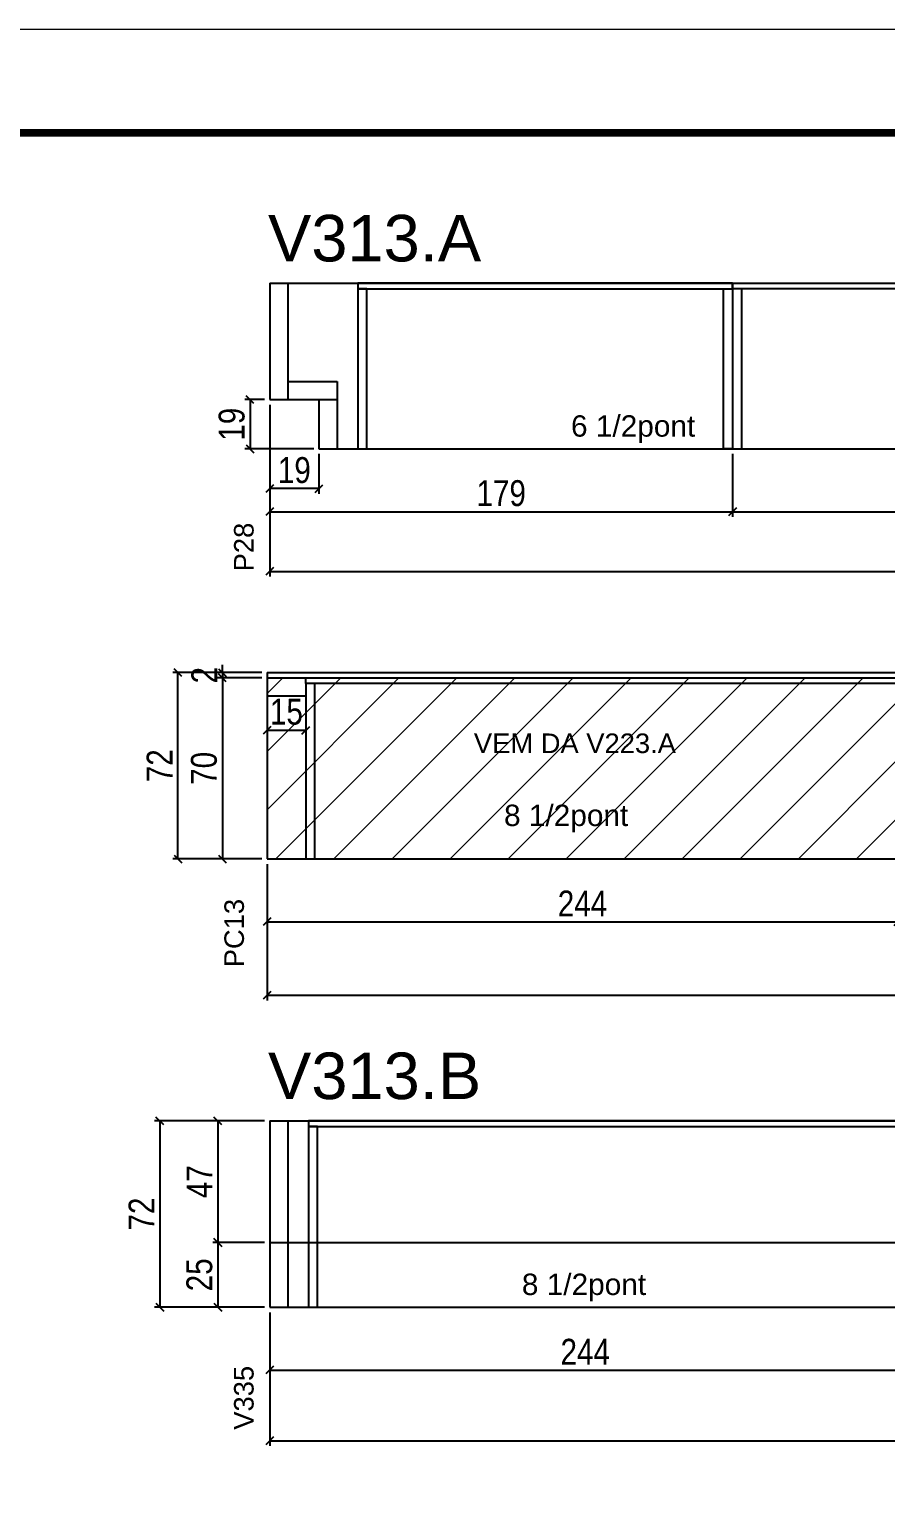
# Model space of a CAD drawing. Extents: x -3394 to 16474, y -5031 to 14397.
# Drawn here: x 9386 to 9717, y 9234 to 9802 of the extents above; entities that cross this region are included whole.
import ezdxf

# ---------------------------------------------------------------- set-up
doc = ezdxf.new("R2010")
doc.units = 0
doc.linetypes.add('DASHED', pattern=[0.75, 0.5, -0.25])
doc.layers.get('0').update_dxf_attribs({"linetype": 'CONTINUOUS'})
doc.layers.get('Defpoints').update_dxf_attribs({"linetype": 'CONTINUOUS'})
for name, color, linetype in [('COTA', 241, 'CONTINUOUS'), ('NOMENCLATURA', 7, 'CONTINUOUS'), ('Painéis', 200, 'CONTINUOUS'), ('PONTALETE', 7, 'CONTINUOUS'), ('SARR_2.2x7', 40, 'CONTINUOUS'), ('SARR_3.5x7', 81, 'CONTINUOUS')]:
    doc.layers.add(name, color=color, linetype=linetype)
for name, color, linetype, lineweight in [('Folhas', 255, 'CONTINUOUS', 9), ('REAPROVEITAMENTO', 251, 'CONTINUOUS', 9), ('SARRAFO DE PRESSAO', 251, 'DASHED', 9)]:
    doc.layers.add(name, color=color, linetype=linetype, lineweight=lineweight)
doc.styles.add('ARIAL', font='arial.ttf')
doc.styles.add('COTA TECNICA', font='techl___.ttf', dxfattribs={"height": 10})
doc.dimstyles.new('PAINEL', dxfattribs={"dimtxt": 10, "dimasz": 3, "dimexe": 3, "dimexo": 3, "dimgap": 3, "dimtad": 1, "dimdec": 1, "dimzin": 12, "dimdsep": 46, "dimtxsty": 'COTA TECNICA', "dimblk1": 'OBLIQUE', "dimblk2": 'OBLIQUE', "dimsah": 1, "dimcen": 0.9, "dimclrd": 4, "dimclre": 4, "dimclrt": 240, "dimadec": 1, "dimazin": 3, "dimtfac": 1, "dimtdec": 1, "dimtmove": 0, "dimatfit": 3, "dimfxl": 1, "dimtolj": 1, "dimtzin": 12, "dimarcsym": 0})

# ---------------------------------------------------------------- blocks, each defined once
blk = doc.blocks.new('9999999999')
at = {"layer": 'Folhas'}
blk.add_lwpolyline([(98138.98, 34190.21), (99623.98, 34190.21), (99623.98, 35240.21), (98138.98, 35240.21)], close=True, dxfattribs=at)
at = {"layer": 'Folhas', "color": 30, "const_width": 3}
blk.add_lwpolyline([(98213.98, 34230.21), (99583.98, 34230.21), (99583.98, 35200.21), (98213.98, 35200.21)], close=True, dxfattribs=at)
blk = doc.blocks.new('_Oblique')
at = {"color": 0, "linetype": 'ByBlock', "lineweight": -2}
blk.add_line((-0.5, -0.5), (0.5, 0.5), dxfattribs=at)
blk = doc.blocks.new('*D519')
at = {"layer": 'COTA', "color": 4, "linetype": 'Continuous', "lineweight": -2, "transparency": 16777216}
for p, q in [((9479.27, 9657.15), (9479.27, 9613.84)), ((9658.27, 9638.15), (9658.27, 9613.84)), ((9479.27, 9615.84), (9658.27, 9615.84))]:
    blk.add_line(p, q, dxfattribs=at)
at = {"layer": 'Defpoints', "color": 0, "linetype": 'Continuous', "transparency": 16777216}
for p in [(9479.27, 9659.15), (9658.27, 9640.15), (9658.27, 9615.84)]:
    blk.add_point(p, dxfattribs=at)
at = {"layer": 'COTA', "color": 4, "linetype": 'Continuous', "lineweight": -2, "transparency": 16777216, "xscale": 3, "yscale": 3, "zscale": 3, "rotation": 180}
blk.add_blockref('_Oblique', (9479.27, 9615.84), dxfattribs=at)
at = {"layer": 'COTA', "color": 4, "linetype": 'Continuous', "lineweight": -2, "transparency": 16777216, "xscale": 3, "yscale": 3, "zscale": 3}
blk.add_blockref('_Oblique', (9658.27, 9615.84), dxfattribs=at)
at = {"layer": 'COTA', "color": 240, "linetype": 'Continuous', "transparency": 16777216, "insert": (9568.77, 9622.95), "char_height": 10, "attachment_point": 5, "style": 'COTA TECNICA'}
blk.add_mtext('\\A1;179', dxfattribs=at)
blk = doc.blocks.new('*D518')
at = {"layer": 'COTA', "color": 4, "linetype": 'Continuous', "lineweight": -2, "transparency": 16777216}
for p, q in [((9658.27, 9638.15), (9658.27, 9613.84)), ((9902.27, 9638.15), (9902.27, 9613.84)), ((9658.27, 9615.84), (9902.27, 9615.84))]:
    blk.add_line(p, q, dxfattribs=at)
at = {"layer": 'Defpoints', "color": 0, "linetype": 'Continuous', "transparency": 16777216}
for p in [(9658.27, 9640.15), (9902.27, 9640.15), (9902.27, 9615.84)]:
    blk.add_point(p, dxfattribs=at)
at = {"layer": 'COTA', "color": 4, "linetype": 'Continuous', "lineweight": -2, "transparency": 16777216, "xscale": 3, "yscale": 3, "zscale": 3, "rotation": 180}
blk.add_blockref('_Oblique', (9658.27, 9615.84), dxfattribs=at)
at = {"layer": 'COTA', "color": 4, "linetype": 'Continuous', "lineweight": -2, "transparency": 16777216, "xscale": 3, "yscale": 3, "zscale": 3}
blk.add_blockref('_Oblique', (9902.27, 9615.84), dxfattribs=at)
at = {"layer": 'COTA', "color": 240, "linetype": 'Continuous', "transparency": 16777216, "insert": (9780.27, 9622.92), "char_height": 10, "attachment_point": 5, "style": 'COTA TECNICA'}
blk.add_mtext('\\A1;244', dxfattribs=at)
blk = doc.blocks.new('*D525')
at = {"layer": 'COTA', "color": 4, "linetype": 'Continuous', "lineweight": -2, "transparency": 16777216}
for p, q in [((9478.2, 9479.64), (9478.2, 9455.34)), ((9722.2, 9479.64), (9722.2, 9455.34)), ((9478.2, 9457.34), (9722.2, 9457.34))]:
    blk.add_line(p, q, dxfattribs=at)
at = {"layer": 'Defpoints', "color": 0, "linetype": 'Continuous', "transparency": 16777216}
for p in [(9478.2, 9481.64), (9722.2, 9481.64), (9722.2, 9457.34)]:
    blk.add_point(p, dxfattribs=at)
at = {"layer": 'COTA', "color": 4, "linetype": 'Continuous', "lineweight": -2, "transparency": 16777216, "xscale": 3, "yscale": 3, "zscale": 3, "rotation": 180}
blk.add_blockref('_Oblique', (9478.2, 9457.34), dxfattribs=at)
at = {"layer": 'COTA', "color": 4, "linetype": 'Continuous', "lineweight": -2, "transparency": 16777216, "xscale": 3, "yscale": 3, "zscale": 3}
blk.add_blockref('_Oblique', (9722.2, 9457.34), dxfattribs=at)
at = {"layer": 'COTA', "color": 240, "linetype": 'Continuous', "transparency": 16777216, "insert": (9600.2, 9464.41), "char_height": 10, "attachment_point": 5, "style": 'COTA TECNICA'}
blk.add_mtext('\\A1;244', dxfattribs=at)
blk = doc.blocks.new('*D532')
at = {"layer": 'COTA', "color": 4, "linetype": 'Continuous', "lineweight": -2, "transparency": 16777216}
for p, q in [((9479.27, 9306.38), (9479.27, 9282.08)), ((9723.27, 9306.38), (9723.27, 9282.08)), ((9479.27, 9284.08), (9723.27, 9284.08))]:
    blk.add_line(p, q, dxfattribs=at)
at = {"layer": 'Defpoints', "color": 0, "linetype": 'Continuous', "transparency": 16777216}
for p in [(9479.27, 9308.38), (9723.27, 9308.38), (9723.27, 9284.08)]:
    blk.add_point(p, dxfattribs=at)
at = {"layer": 'COTA', "color": 4, "linetype": 'Continuous', "lineweight": -2, "transparency": 16777216, "xscale": 3, "yscale": 3, "zscale": 3, "rotation": 180}
blk.add_blockref('_Oblique', (9479.27, 9284.08), dxfattribs=at)
at = {"layer": 'COTA', "color": 4, "linetype": 'Continuous', "lineweight": -2, "transparency": 16777216, "xscale": 3, "yscale": 3, "zscale": 3}
blk.add_blockref('_Oblique', (9723.27, 9284.08), dxfattribs=at)
at = {"layer": 'COTA', "color": 240, "linetype": 'Continuous', "transparency": 16777216, "insert": (9601.27, 9291.15), "char_height": 10, "attachment_point": 5, "style": 'COTA TECNICA'}
blk.add_mtext('\\A1;244', dxfattribs=at)
blk = doc.blocks.new('*D533')
at = {"layer": 'COTA', "color": 4, "linetype": 'Continuous', "lineweight": -2, "transparency": 16777216}
for p, q in [((9479.27, 9657.15), (9479.27, 9590.77)), ((10146.27, 9638.15), (10146.27, 9590.77)), ((9479.27, 9592.77), (10146.27, 9592.77))]:
    blk.add_line(p, q, dxfattribs=at)
at = {"layer": 'Defpoints', "color": 0, "linetype": 'Continuous', "transparency": 16777216}
for p in [(9479.27, 9659.15), (10146.27, 9640.15), (10146.27, 9592.77)]:
    blk.add_point(p, dxfattribs=at)
at = {"layer": 'COTA', "color": 4, "linetype": 'Continuous', "lineweight": -2, "transparency": 16777216, "xscale": 3, "yscale": 3, "zscale": 3, "rotation": 180}
blk.add_blockref('_Oblique', (9479.27, 9592.77), dxfattribs=at)
at = {"layer": 'COTA', "color": 4, "linetype": 'Continuous', "lineweight": -2, "transparency": 16777216, "xscale": 3, "yscale": 3, "zscale": 3}
blk.add_blockref('_Oblique', (10146.27, 9592.77), dxfattribs=at)
at = {"layer": 'COTA', "color": 240, "linetype": 'Continuous', "transparency": 16777216, "insert": (9812.77, 9599.87), "char_height": 10, "attachment_point": 5, "style": 'COTA TECNICA'}
blk.add_mtext('\\A1;667', dxfattribs=at)
blk = doc.blocks.new('*D535')
at = {"layer": 'COTA', "color": 4, "linetype": 'Continuous', "lineweight": -2, "transparency": 16777216}
for p, q in [((9478.2, 9477.64), (9478.2, 9426.93)), ((10249.7, 9477.64), (10249.7, 9426.93)), ((9478.2, 9428.93), (10249.7, 9428.93))]:
    blk.add_line(p, q, dxfattribs=at)
at = {"layer": 'Defpoints', "color": 0, "linetype": 'Continuous', "transparency": 16777216}
for p in [(9478.2, 9479.64), (10249.7, 9479.64), (10249.7, 9428.93)]:
    blk.add_point(p, dxfattribs=at)
at = {"layer": 'COTA', "color": 4, "linetype": 'Continuous', "lineweight": -2, "transparency": 16777216, "xscale": 3, "yscale": 3, "zscale": 3, "rotation": 180}
blk.add_blockref('_Oblique', (9478.2, 9428.93), dxfattribs=at)
at = {"layer": 'COTA', "color": 4, "linetype": 'Continuous', "lineweight": -2, "transparency": 16777216, "xscale": 3, "yscale": 3, "zscale": 3}
blk.add_blockref('_Oblique', (10249.7, 9428.93), dxfattribs=at)
at = {"layer": 'COTA', "color": 240, "linetype": 'Continuous', "transparency": 16777216, "insert": (9863.95, 9436.04), "char_height": 10, "attachment_point": 5, "style": 'COTA TECNICA'}
blk.add_mtext('\\A1;771.5', dxfattribs=at)
blk = doc.blocks.new('*D536')
at = {"layer": 'COTA', "color": 4, "linetype": 'Continuous', "lineweight": -2, "transparency": 16777216}
for p, q in [((9478.2, 9542.64), (9478.2, 9529.36)), ((9493.2, 9542.64), (9493.2, 9529.36)), ((9478.2, 9531.36), (9493.2, 9531.36))]:
    blk.add_line(p, q, dxfattribs=at)
at = {"layer": 'Defpoints', "color": 0, "linetype": 'Continuous', "transparency": 16777216}
for p in [(9478.2, 9544.64), (9493.2, 9544.64), (9493.2, 9531.36)]:
    blk.add_point(p, dxfattribs=at)
at = {"layer": 'COTA', "color": 4, "linetype": 'Continuous', "lineweight": -2, "transparency": 16777216, "xscale": 3, "yscale": 3, "zscale": 3, "rotation": 180}
blk.add_blockref('_Oblique', (9478.2, 9531.36), dxfattribs=at)
at = {"layer": 'COTA', "color": 4, "linetype": 'Continuous', "lineweight": -2, "transparency": 16777216, "xscale": 3, "yscale": 3, "zscale": 3}
blk.add_blockref('_Oblique', (9493.2, 9531.36), dxfattribs=at)
at = {"layer": 'COTA', "color": 240, "linetype": 'Continuous', "transparency": 16777216, "insert": (9485.7, 9538.47), "char_height": 10, "attachment_point": 5, "style": 'COTA TECNICA'}
blk.add_mtext('\\A1;15', dxfattribs=at)
blk = doc.blocks.new('*D538')
at = {"layer": 'COTA', "color": 4, "linetype": 'Continuous', "lineweight": -2, "transparency": 16777216}
for p, q in [((9479.27, 9306.38), (9479.27, 9254.73)), ((10111.77, 9306.38), (10111.77, 9254.73)), ((9479.27, 9256.73), (10111.77, 9256.73))]:
    blk.add_line(p, q, dxfattribs=at)
at = {"layer": 'Defpoints', "color": 0, "linetype": 'Continuous', "transparency": 16777216}
for p in [(9479.27, 9308.38), (10111.77, 9308.38), (10111.77, 9256.73)]:
    blk.add_point(p, dxfattribs=at)
at = {"layer": 'COTA', "color": 4, "linetype": 'Continuous', "lineweight": -2, "transparency": 16777216, "xscale": 3, "yscale": 3, "zscale": 3, "rotation": 180}
blk.add_blockref('_Oblique', (9479.27, 9256.73), dxfattribs=at)
at = {"layer": 'COTA', "color": 4, "linetype": 'Continuous', "lineweight": -2, "transparency": 16777216, "xscale": 3, "yscale": 3, "zscale": 3}
blk.add_blockref('_Oblique', (10111.77, 9256.73), dxfattribs=at)
at = {"layer": 'COTA', "color": 240, "linetype": 'Continuous', "transparency": 16777216, "insert": (9795.52, 9263.95), "char_height": 10, "attachment_point": 5, "style": 'COTA TECNICA'}
blk.add_mtext('\\A1;632.5', dxfattribs=at)
blk = doc.blocks.new('*D550')
at = {"layer": 'COTA', "color": 4, "linetype": 'Continuous', "lineweight": -2, "transparency": 16777216}
for p, q in [((9477.27, 9380.38), (9434.75, 9380.38)), ((9436.75, 9380.38), (9436.75, 9308.38)), ((9477.27, 9308.38), (9434.75, 9308.38))]:
    blk.add_line(p, q, dxfattribs=at)
at = {"layer": 'Defpoints', "color": 0, "linetype": 'Continuous', "transparency": 16777216}
for p in [(9479.27, 9380.38), (9436.75, 9308.38), (9479.27, 9308.38)]:
    blk.add_point(p, dxfattribs=at)
at = {"layer": 'COTA', "color": 4, "linetype": 'Continuous', "lineweight": -2, "transparency": 16777216, "xscale": 3, "yscale": 3, "zscale": 3}
for p, rotation in [((9436.75, 9380.38), 90), ((9436.75, 9308.38), 270)]:
    blk.add_blockref('_Oblique', p, dxfattribs=dict(at, rotation=rotation))
at = {"layer": 'COTA', "color": 240, "linetype": 'Continuous', "transparency": 16777216, "insert": (9429.68, 9344.38), "char_height": 10, "attachment_point": 5, "rotation": 90, "style": 'COTA TECNICA'}
blk.add_mtext('\\A1;72', dxfattribs=at)
blk = doc.blocks.new('*D2080')
at = {"layer": 'COTA', "color": 4, "linetype": 'Continuous', "lineweight": -2, "transparency": 16777216}
for p, q in [((9479.27, 9657.15), (9479.27, 9622.78)), ((9498.27, 9638.15), (9498.27, 9622.78)), ((9498.27, 9624.78), (9479.27, 9624.78))]:
    blk.add_line(p, q, dxfattribs=at)
at = {"layer": 'Defpoints', "color": 0, "linetype": 'Continuous', "transparency": 16777216}
for p in [(9479.27, 9659.15), (9498.27, 9640.15), (9479.27, 9624.78)]:
    blk.add_point(p, dxfattribs=at)
at = {"layer": 'COTA', "color": 4, "linetype": 'Continuous', "lineweight": -2, "transparency": 16777216, "xscale": 3, "yscale": 3, "zscale": 3, "rotation": 180}
blk.add_blockref('_Oblique', (9479.27, 9624.78), dxfattribs=at)
at = {"layer": 'COTA', "color": 4, "linetype": 'Continuous', "lineweight": -2, "transparency": 16777216, "xscale": 3, "yscale": 3, "zscale": 3}
blk.add_blockref('_Oblique', (9498.27, 9624.78), dxfattribs=at)
at = {"layer": 'COTA', "color": 240, "linetype": 'Continuous', "transparency": 16777216, "insert": (9488.77, 9631.87), "char_height": 10, "attachment_point": 5, "style": 'COTA TECNICA'}
blk.add_mtext('\\A1;19', dxfattribs=at)
blk = doc.blocks.new('*D2081')
at = {"layer": 'COTA', "color": 4, "linetype": 'Continuous', "lineweight": -2, "transparency": 16777216}
for p, q in [((9477.27, 9659.15), (9469.66, 9659.15)), ((9471.66, 9659.15), (9471.66, 9640.15)), ((9496.27, 9640.15), (9469.66, 9640.15))]:
    blk.add_line(p, q, dxfattribs=at)
at = {"layer": 'Defpoints', "color": 0, "linetype": 'Continuous', "transparency": 16777216}
for p in [(9479.27, 9659.15), (9471.66, 9640.15), (9498.27, 9640.15)]:
    blk.add_point(p, dxfattribs=at)
at = {"layer": 'COTA', "color": 4, "linetype": 'Continuous', "lineweight": -2, "transparency": 16777216, "xscale": 3, "yscale": 3, "zscale": 3}
for p, rotation in [((9471.66, 9659.15), 90), ((9471.66, 9640.15), 270)]:
    blk.add_blockref('_Oblique', p, dxfattribs=dict(at, rotation=rotation))
at = {"layer": 'COTA', "color": 240, "linetype": 'Continuous', "transparency": 16777216, "insert": (9464.57, 9649.65), "char_height": 10, "attachment_point": 5, "rotation": 90, "style": 'COTA TECNICA'}
blk.add_mtext('\\A1;19', dxfattribs=at)
blk = doc.blocks.new('*D2116')
at = {"layer": 'COTA', "color": 4, "linetype": 'Continuous', "lineweight": -2, "transparency": 16777216}
for p, q in [((9476.2, 9553.64), (9441.75, 9553.64)), ((9443.75, 9481.64), (9443.75, 9553.64)), ((9476.2, 9481.64), (9441.75, 9481.64))]:
    blk.add_line(p, q, dxfattribs=at)
at = {"layer": 'Defpoints', "color": 0, "linetype": 'Continuous', "transparency": 16777216}
for p in [(9443.75, 9553.64), (9478.2, 9553.64), (9478.2, 9481.64)]:
    blk.add_point(p, dxfattribs=at)
at = {"layer": 'COTA', "color": 4, "linetype": 'Continuous', "lineweight": -2, "transparency": 16777216, "xscale": 3, "yscale": 3, "zscale": 3}
for p, rotation in [((9443.75, 9553.64), 90), ((9443.75, 9481.64), 270)]:
    blk.add_blockref('_Oblique', p, dxfattribs=dict(at, rotation=rotation))
at = {"layer": 'COTA', "color": 240, "linetype": 'Continuous', "transparency": 16777216, "insert": (9436.67, 9517.64), "char_height": 10, "attachment_point": 5, "rotation": 90, "style": 'COTA TECNICA'}
blk.add_mtext('\\A1;72', dxfattribs=at)
blk = doc.blocks.new('*D2117')
at = {"layer": 'COTA', "color": 4, "linetype": 'Continuous', "lineweight": -2, "transparency": 16777216}
for p, q in [((9476.2, 9553.64), (9458.96, 9553.64)), ((9460.96, 9553.64), (9460.96, 9556.64)), ((9460.96, 9553.64), (9460.96, 9551.64)), ((9476.2, 9551.64), (9458.96, 9551.64)), ((9460.96, 9551.64), (9460.96, 9548.64))]:
    blk.add_line(p, q, dxfattribs=at)
at = {"layer": 'Defpoints', "color": 0, "linetype": 'Continuous', "transparency": 16777216}
for p in [(9478.2, 9553.64), (9460.96, 9551.64), (9478.2, 9551.64)]:
    blk.add_point(p, dxfattribs=at)
at = {"layer": 'COTA', "color": 4, "linetype": 'Continuous', "lineweight": -2, "transparency": 16777216, "xscale": 3, "yscale": 3, "zscale": 3}
for p, rotation in [((9460.96, 9553.64), 270), ((9460.96, 9551.64), 90)]:
    blk.add_blockref('_Oblique', p, dxfattribs=dict(at, rotation=rotation))
at = {"layer": 'COTA', "color": 240, "linetype": 'Continuous', "transparency": 16777216, "insert": (9453.96, 9552.64), "char_height": 10, "attachment_point": 5, "rotation": 90, "style": 'COTA TECNICA'}
blk.add_mtext('\\A1;2', dxfattribs=at)
blk = doc.blocks.new('*D2118')
at = {"layer": 'COTA', "color": 4, "linetype": 'Continuous', "lineweight": -2, "transparency": 16777216}
for p, q in [((9476.2, 9551.64), (9458.96, 9551.64)), ((9460.96, 9551.64), (9460.96, 9481.64)), ((9476.2, 9481.64), (9458.96, 9481.64))]:
    blk.add_line(p, q, dxfattribs=at)
at = {"layer": 'Defpoints', "color": 0, "linetype": 'Continuous', "transparency": 16777216}
for p in [(9478.2, 9551.64), (9460.96, 9481.64), (9478.2, 9481.64)]:
    blk.add_point(p, dxfattribs=at)
at = {"layer": 'COTA', "color": 4, "linetype": 'Continuous', "lineweight": -2, "transparency": 16777216, "xscale": 3, "yscale": 3, "zscale": 3}
for p, rotation in [((9460.96, 9551.64), 90), ((9460.96, 9481.64), 270)]:
    blk.add_blockref('_Oblique', p, dxfattribs=dict(at, rotation=rotation))
at = {"layer": 'COTA', "color": 240, "linetype": 'Continuous', "transparency": 16777216, "insert": (9453.86, 9516.64), "char_height": 10, "attachment_point": 5, "rotation": 90, "style": 'COTA TECNICA'}
blk.add_mtext('\\A1;70', dxfattribs=at)
blk = doc.blocks.new('*D2140')
at = {"layer": 'COTA', "color": 4, "linetype": 'Continuous', "lineweight": -2, "transparency": 16777216}
for p, q in [((9477.27, 9380.38), (9457.19, 9380.38)), ((9459.19, 9380.38), (9459.19, 9333.38)), ((9477.27, 9333.38), (9457.19, 9333.38))]:
    blk.add_line(p, q, dxfattribs=at)
at = {"layer": 'Defpoints', "color": 0, "linetype": 'Continuous', "transparency": 16777216}
for p in [(9479.27, 9380.38), (9459.19, 9333.38), (9479.27, 9333.38)]:
    blk.add_point(p, dxfattribs=at)
at = {"layer": 'COTA', "color": 4, "linetype": 'Continuous', "lineweight": -2, "transparency": 16777216, "xscale": 3, "yscale": 3, "zscale": 3}
for p, rotation in [((9459.19, 9380.38), 90), ((9459.19, 9333.38), 270)]:
    blk.add_blockref('_Oblique', p, dxfattribs=dict(at, rotation=rotation))
at = {"layer": 'COTA', "color": 240, "linetype": 'Continuous', "transparency": 16777216, "insert": (9452.12, 9356.88), "char_height": 10, "attachment_point": 5, "rotation": 90, "style": 'COTA TECNICA'}
blk.add_mtext('\\A1;47', dxfattribs=at)
blk = doc.blocks.new('*D2141')
at = {"layer": 'COTA', "color": 4, "linetype": 'Continuous', "lineweight": -2, "transparency": 16777216}
for p, q in [((9477.27, 9333.38), (9457.19, 9333.38)), ((9459.19, 9333.38), (9459.19, 9308.38)), ((9477.27, 9308.38), (9457.19, 9308.38))]:
    blk.add_line(p, q, dxfattribs=at)
at = {"layer": 'Defpoints', "color": 0, "linetype": 'Continuous', "transparency": 16777216}
for p in [(9479.27, 9333.38), (9459.19, 9308.38), (9479.27, 9308.38)]:
    blk.add_point(p, dxfattribs=at)
at = {"layer": 'COTA', "color": 4, "linetype": 'Continuous', "lineweight": -2, "transparency": 16777216, "xscale": 3, "yscale": 3, "zscale": 3}
for p, rotation in [((9459.19, 9333.38), 90), ((9459.19, 9308.38), 270)]:
    blk.add_blockref('_Oblique', p, dxfattribs=dict(at, rotation=rotation))
at = {"layer": 'COTA', "color": 240, "linetype": 'Continuous', "transparency": 16777216, "insert": (9452.08, 9320.88), "char_height": 10, "attachment_point": 5, "rotation": 90, "style": 'COTA TECNICA'}
blk.add_mtext('\\A1;25', dxfattribs=at)

msp = doc.modelspace()

# ---------------------------------------------------------------- hatches: boundary and pattern name
at = {"layer": 'REAPROVEITAMENTO', "linetype": 'Continuous'}
h = msp.add_hatch(dxfattribs=at)
h.set_pattern_fill('ANSI31', color=256, scale=5)
h.paths.add_polyline_path([(9478.2, 9551.64), (9478.2, 9481.64), (9722.2, 9481.64), (9722.2, 9551.64)])

# ---------------------------------------------------------------- linework, layer by layer
at = {"layer": 'Painéis', "linetype": 'Continuous'}
for p, q in [((9479.27, 9704.15), (10146.27, 9704.15)), ((9479.27, 9704.15), (9479.27, 9659.15)), ((9658.27, 9704.15), (9658.27, 9640.15)), ((9479.27, 9659.15), (9498.27, 9659.15, 0)), ((9498.27, 9659.15), (9498.27, 9640.15)), ((9498.27, 9640.15), (10146.27, 9640.15)), ((9478.2, 9553.64), (9478.2, 9481.64)), ((9478.2, 9553.64), (9478.2, 9481.64)), ((9478.2, 9553.64), (10226.7, 9553.64)), ((9478.2, 9551.64), (10077.2, 9551.64)), ((9478.2, 9481.64), (10249.7, 9481.64)), ((9479.27, 9380.38), (10111.77, 9380.38)), ((9479.27, 9380.38), (9479.27, 9308.38)), ((9479.27, 9333.38), (9967.27, 9333.38)), ((9479.27, 9308.38), (9983.77, 9308.38))]:
    msp.add_line(p, q, dxfattribs=at)
at = {"layer": 'SARR_2.2x7', "ltscale": 25}
for p, q in [((9486.27, 9704.15), (9486.27, 9659.15)), ((9486.27, 9666.15, 0), (9505.27, 9666.15, 0)), ((9505.27, 9666.15), (9505.27, 9659.15)), ((9498.27, 9659.15), (9505.27, 9659.15)), ((9505.27, 9659.15), (9505.27, 9640.15)), ((9478.2, 9544.64), (9493.2, 9544.64)), ((9486.27, 9380.38), (9486.27, 9308.38))]:
    msp.add_line(p, q, dxfattribs=at)
at = {"layer": 'SARR_2.2x7', "ltscale": 25, "elevation": 0}
for points in [[(9513.27, 9701.95), (9658.27, 9701.95), (9658.27, 9704.15), (9513.27, 9704.15)], [(9722.2, 9549.44), (9493.2, 9549.44), (9493.2, 9551.64), (9722.2, 9551.64)], [(9494.27, 9378.18), (9723.27, 9378.18), (9723.27, 9380.38), (9494.27, 9380.38)]]:
    msp.add_lwpolyline(points, close=True, dxfattribs=at)
at = {"layer": 'SARR_2.2x7', "ltscale": 25}
msp.add_lwpolyline([(9902.27, 9701.95), (9658.27, 9701.95), (9658.27, 9704.15), (9902.27, 9704.15)], close=True, dxfattribs=at)
at = {"layer": 'SARR_3.5x7', "elevation": 0}
for points in [[(9513.27, 9640.15), (9516.77, 9640.15), (9516.77, 9701.95), (9513.27, 9701.95)], [(9658.27, 9640.15), (9654.77, 9640.15), (9654.77, 9701.95), (9658.27, 9701.95)], [(9658.27, 9640.15), (9661.77, 9640.15), (9661.77, 9701.95), (9658.27, 9701.95)], [(9494.27, 9308.38), (9497.77, 9308.38), (9497.77, 9378.18), (9494.27, 9378.18)]]:
    msp.add_lwpolyline(points, close=True, dxfattribs=at)
at = {"layer": 'SARR_3.5x7'}
msp.add_lwpolyline([(9493.2, 9481.64), (9496.7, 9481.64), (9496.7, 9549.44), (9493.2, 9549.44)], close=True, dxfattribs=at)

# ---------------------------------------------------------------- block references
at = {"layer": 'SARRAFO DE PRESSAO', "color": 6, "linetype": 'ByBlock'}
msp.add_blockref('9999999999', (-89111.77, -25437.95), dxfattribs=at)

# ---------------------------------------------------------------- texts
at = {"layer": 'NOMENCLATURA', "linetype": 'Continuous', "style": 'ARIAL'}
for s, height, p in [('V313.A', 18, (9478.56, 9712.57)), ('VEM DA V223.A', 7.5671, (9558.21, 9522.55)), ('V313.B', 18, (9478.56, 9388.8))]:
    msp.add_text(s, height=height, dxfattribs=at).set_placement(p)
for s, p in [('P28', (9473.02, 9592.77)), ('PC13', (9469.28, 9439.76)), ('V335', (9473.02, 9261.01))]:
    msp.add_text(s, height=7.567, rotation=90, dxfattribs=at).set_placement(p)
at = {"layer": 'PONTALETE', "linetype": 'Continuous', "style": 'ARIAL'}
for s, p in [('6 1/2pont', (9595.76, 9644.85)), ('8 1/2pont', (9569.86, 9494.35, 0)), ('8 1/2pont', (9576.76, 9313.09))]:
    msp.add_text(s, height=8.25, dxfattribs=at).set_placement(p)

# ---------------------------------------------------------------- dimensions: what is measured, and where the dimension line sits
at = {"layer": 'COTA', "linetype": 'Continuous'}
for base, p1, p2, override, picture, middle in [((9471.66, 9640.15), (9479.27, 9659.15), (9498.27, 9640.15), {"dimexe": 2, "dimexo": 2, "dimgap": 2, "dimadec": 8, "dimtix": 1, "dimatfit": 2, "dimldrblk": 'Oblique'}, '*D2081', (9464.57, 9649.65)), ((9443.75, 9553.64), (9478.2, 9481.64), (9478.2, 9553.64), {"dimexe": 2, "dimexo": 2, "dimgap": 2, "dimadec": 8, "dimtix": 1, "dimatfit": 2, "dimldrblk": 'Oblique'}, '*D2116', (9436.67, 9517.64)), ((9460.96, 9481.64), (9478.2, 9551.64), (9478.2, 9481.64), {"dimexe": 2, "dimexo": 2, "dimgap": 2, "dimadec": 8, "dimtix": 1, "dimtmove": 1, "dimatfit": 2, "dimldrblk": 'Oblique'}, '*D2118', (9453.86, 9516.64)), ((9460.96, 9551.64), (9478.2, 9553.64), (9478.2, 9551.64), {"dimexe": 2, "dimexo": 2, "dimgap": 2, "dimadec": 8, "dimtix": 1, "dimatfit": 2, "dimldrblk": 'Oblique'}, '*D2117', (9453.96, 9552.64)), ((9436.75, 9308.38), (9479.27, 9380.38), (9479.27, 9308.38), {"dimexe": 2, "dimexo": 2, "dimgap": 2, "dimadec": 8, "dimtix": 1, "dimatfit": 2, "dimldrblk": 'Oblique'}, '*D550', (9429.68, 9344.38)), ((9459.19, 9333.38), (9479.27, 9380.38), (9479.27, 9333.38), {"dimexe": 2, "dimexo": 2, "dimgap": 2, "dimadec": 8, "dimtix": 1, "dimatfit": 2, "dimldrblk": 'Oblique'}, '*D2140', (9452.12, 9356.88)), ((9459.19, 9308.38), (9479.27, 9333.38), (9479.27, 9308.38), {"dimexe": 2, "dimexo": 2, "dimgap": 2, "dimadec": 8, "dimtix": 1, "dimtmove": 1, "dimatfit": 2, "dimldrblk": 'Oblique'}, '*D2141', (9452.08, 9320.88))]:
    dim = msp.add_linear_dim(base=base, p1=p1, p2=p2, angle=90, dimstyle='PAINEL', override=override, dxfattribs=at)
    dim.commit()
    dim.dimension.update_dxf_attribs({"geometry": picture, "text_midpoint": middle})
for base, p1, p2, picture, middle in [((9658.27, 9615.84), (9479.27, 9659.15), (9658.27, 9640.15), '*D519', (9568.77, 9622.95)), ((10146.27, 9592.77), (9479.27, 9659.15), (10146.27, 9640.15), '*D533', (9812.77, 9599.87)), ((9479.27, 9624.78), (9498.27, 9640.15), (9479.27, 9659.15), '*D2080', (9488.77, 9631.87)), ((9902.27, 9615.84), (9658.27, 9640.15), (9902.27, 9640.15), '*D518', (9780.27, 9622.92)), ((9493.2, 9531.36), (9478.2, 9544.64), (9493.2, 9544.64), '*D536', (9485.7, 9538.47)), ((9722.2, 9457.34), (9478.2, 9481.64), (9722.2, 9481.64), '*D525', (9600.2, 9464.41)), ((10249.7, 9428.93), (9478.2, 9479.64), (10249.7, 9479.64), '*D535', (9863.95, 9436.04)), ((9723.27, 9284.08), (9479.27, 9308.38), (9723.27, 9308.38), '*D532', (9601.27, 9291.15)), ((10111.77, 9256.73), (9479.27, 9308.38), (10111.77, 9308.38), '*D538', (9795.52, 9263.95))]:
    dim = msp.add_linear_dim(base=base, p1=p1, p2=p2, dimstyle='PAINEL', override={"dimexe": 2, "dimexo": 2, "dimgap": 2, "dimadec": 8, "dimtix": 1, "dimatfit": 2, "dimldrblk": 'Oblique'}, dxfattribs=at)
    dim.commit()
    dim.dimension.update_dxf_attribs({"geometry": picture, "text_midpoint": middle})

doc.saveas('drawing.dxf')
